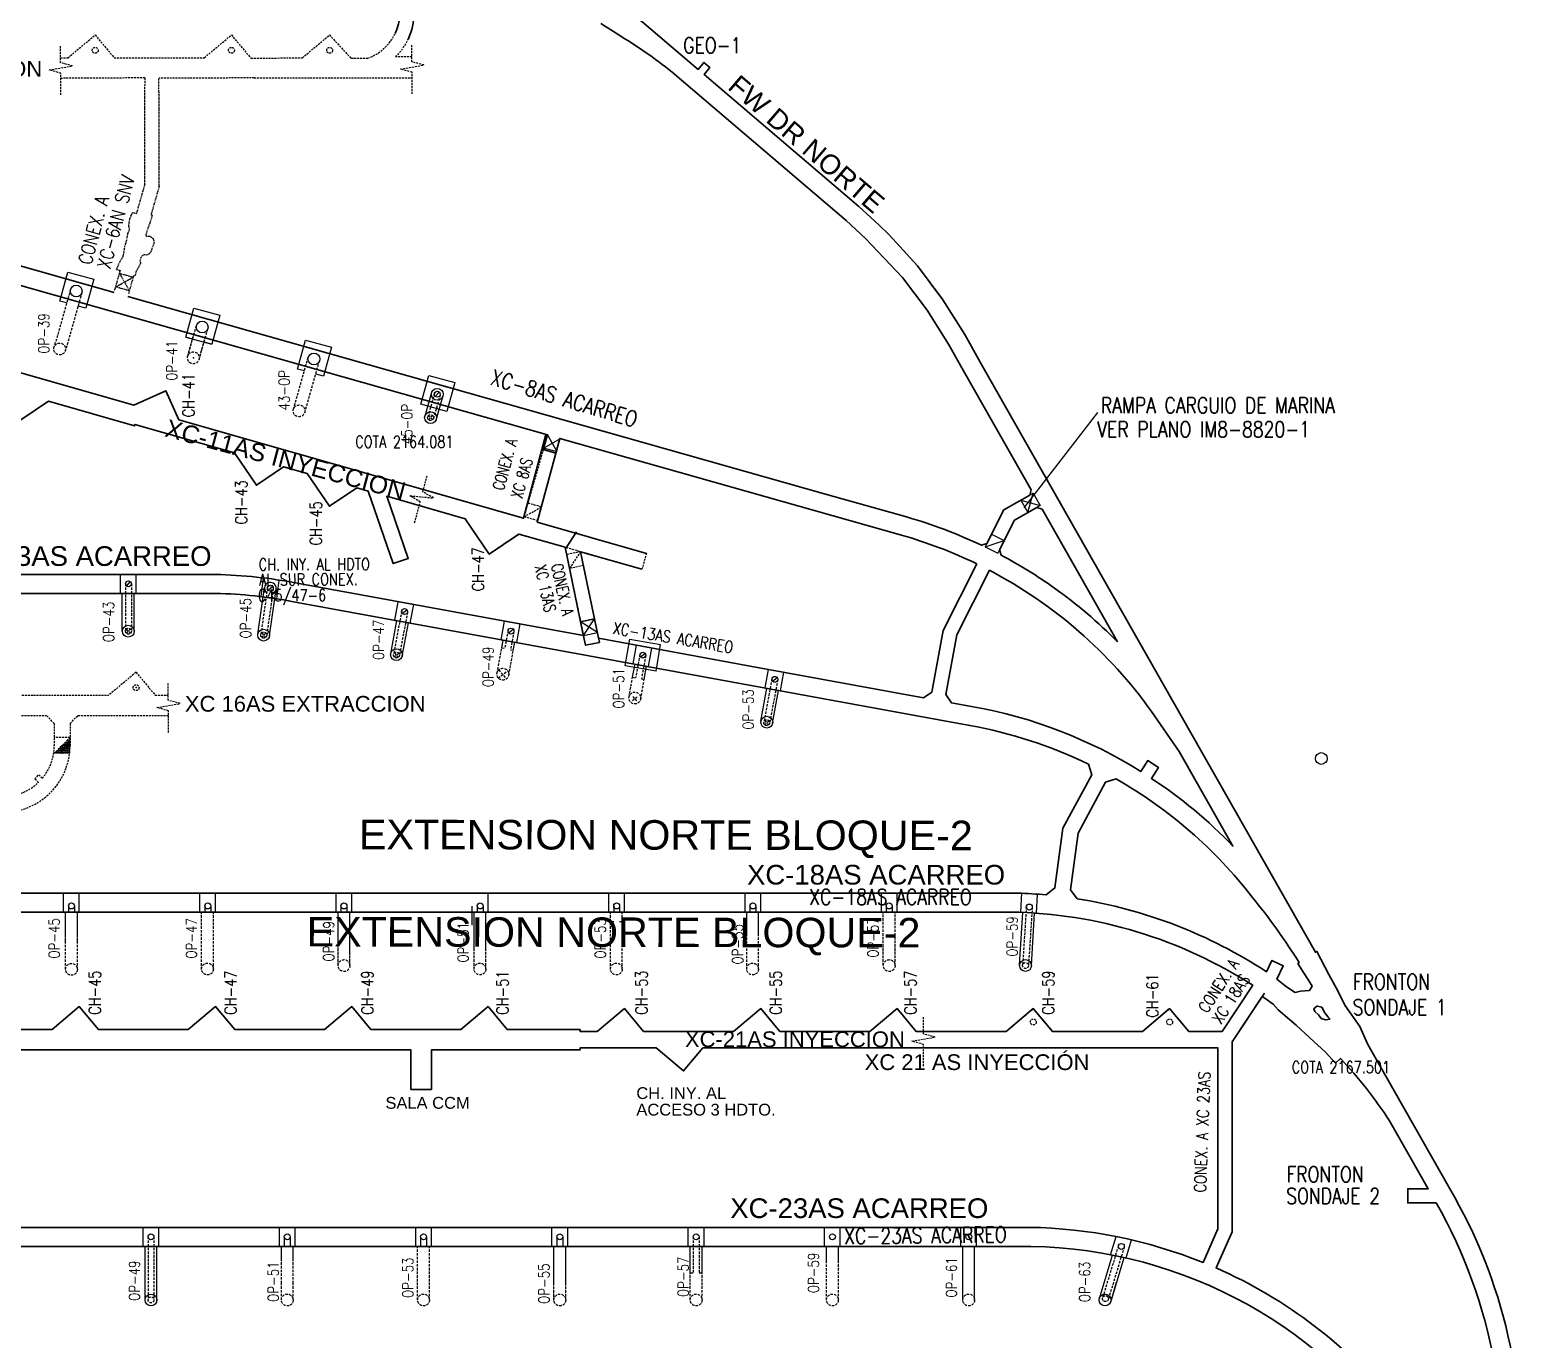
# Model space of a CAD drawing. Header units: millimetres. Extents: x -28 to 1943, y -5245 to 2752.
# Drawn here: x 1508.6 to 1887.7, y -2316.4 to -1983.5 of the extents above; entities that cross this region are included whole.
import ezdxf
from ezdxf.enums import TextEntityAlignment as Align

# ---------------------------------------------------------------- set-up
doc = ezdxf.new("R2010")
doc.units = ezdxf.units.MM
for name, pattern in [('DASHED', [0.75, 0.5, -0.25]), ('HIDDEN', [0.375, 0.25, -0.125]), ('RAYITAS', [0.375, 0.25, -0.125])]:
    doc.linetypes.add(name, pattern=pattern)
doc.styles.add('ARIAL', font='arial.ttf')
doc.styles.add('DG-T1-473 TO 560$1$Standard', font='arial.ttf')
doc.styles.add('ROMANS', font='romans.shx', dxfattribs={"width": 0.8})

msp = doc.modelspace()

# ---------------------------------------------------------------- linework, layer by layer
at = {"color": 8, "linetype": 'DASHED'}
for p, q in [((1518.304, -1990.635), (1525.222, -1984.831)), ((1525.222, -1984.831), (1530.092, -1990.635)), ((1552.947, -1990.635), (1559.863, -1984.832)), ((1559.863, -1984.832), (1564.818, -1990.738)), ((1577.887, -1990.635), (1584.803, -1984.832)), ((1584.803, -1984.832), (1590.265, -1990.736)), ((1516.457, -1991.891), (1516.45, -1987.569)), ((1605.734, -1991.657), (1605.727, -1987.335)), ((1513.554, -1993.714), (1519.485, -1992.694)), ((1516.511, -1994.557), (1513.554, -1993.714)), ((1516.455, -1990.635), (1518.304, -1990.635)), ((1519.485, -1992.694), (1516.457, -1991.891)), ((1530.092, -1990.635), (1552.947, -1990.635)), ((1564.818, -1990.738), (1577.887, -1990.635)), ((1590.265, -1990.736), (1594.521, -1990.736)), ((1605.732, -1990.357), (1601.606, -1990.422)), ((1602.831, -1993.48), (1608.762, -1992.46)), ((1605.788, -1994.323), (1602.831, -1993.48)), ((1608.762, -1992.46), (1605.734, -1991.657)), ((1516.52, -2000.048), (1516.511, -1994.557)), ((1537.901, -1995.736), (1516.513, -1995.854)), ((1537.891, -1999.342), (1537.901, -1995.736)), ((1541.412, -1999.397), (1541.421, -1995.85)), ((1565.667, -1995.736), (1541.501, -1995.85)), ((1565.667, -1995.736), (1605.79, -1995.736)), ((1605.797, -1999.814), (1605.788, -1994.323)), ((1608.504, -2100.957), (1609.628, -2096.783)), ((1607.859, -2103.544), (1605.226, -2101.957)), ((1605.226, -2101.957), (1611.217, -2102.524)), ((1606.432, -2108.847), (1607.859, -2103.544)), ((1611.217, -2102.524), (1608.504, -2100.957)), ((1608.655, -2100.398), (1634.114, -2107.677)), ((1607.611, -2104.468), (1619.305, -2107.811)), ((1625.381, -2116.783), (1619.305, -2107.811)), ((1637.576, -2108.666), (1665.351, -2116.606)), ((1632.893, -2111.696), (1625.381, -2116.783)), ((1664.196, -2120.645), (1632.893, -2111.696)), ((1665.351, -2116.606), (1664.196, -2120.645)), ((1535.615, -2146.83), (1528.698, -2152.635)), ((1535.615, -2146.83), (1540.486, -2152.635)), ((1505.845, -2152.635), (1528.698, -2152.635)), ((1540.486, -2152.635), (1543.805, -2152.635)), ((1543.807, -2153.962), (1543.8, -2149.64)), ((1540.905, -2155.785), (1546.835, -2154.765)), ((1543.861, -2156.628), (1540.905, -2155.785)), ((1546.835, -2154.765), (1543.807, -2153.962)), ((1543.871, -2162.119), (1543.861, -2156.628)), ((1347.528, -2157.835), (1512.848, -2157.835)), ((1514.848, -2159.835), (1512.848, -2157.835)), ((1514.848, -2159.835), (1514.848, -2165.409)), ((1518.848, -2159.835), (1520.848, -2157.835)), ((1518.848, -2159.835), (1518.848, -2165.409)), ((1520.848, -2157.835), (1543.863, -2157.835)), ((1518.848, -2163.409), (1514.848, -2167.409)), ((1518.848, -2163.409), (1514.848, -2163.409)), ((1517.023, -2165.409), (1518.848, -2163.584)), ((1517.2, -2165.409), (1518.848, -2163.761)), ((1517.377, -2165.409), (1518.848, -2163.938)), ((1517.554, -2165.409), (1518.848, -2164.114)), ((1517.73, -2165.409), (1518.848, -2164.291)), ((1518.73, -2167.409), (1514.693, -2167.409)), ((1515.023, -2167.409), (1516.847, -2165.585)), ((1515.2, -2167.409), (1516.844, -2165.765)), ((1515.377, -2167.409), (1516.838, -2165.947)), ((1515.554, -2167.409), (1516.831, -2166.132)), ((1515.73, -2167.409), (1516.82, -2166.319)), ((1515.907, -2167.409), (1516.808, -2166.508)), ((1516.084, -2167.409), (1516.792, -2166.7)), ((1516.261, -2167.409), (1516.774, -2166.895)), ((1516.437, -2167.409), (1516.753, -2167.093)), ((1516.614, -2167.409), (1516.729, -2167.294)), ((1516.729, -2167.294), (1518.614, -2165.409)), ((1516.753, -2167.093), (1518.437, -2165.409)), ((1516.774, -2166.895), (1518.261, -2165.409)), ((1516.791, -2167.409), (1518.791, -2165.409)), ((1516.792, -2166.7), (1518.084, -2165.409)), ((1516.808, -2166.508), (1517.907, -2165.409)), ((1516.82, -2166.319), (1517.73, -2165.409)), ((1516.831, -2166.132), (1517.554, -2165.409)), ((1516.838, -2165.947), (1517.377, -2165.409)), ((1516.844, -2165.765), (1517.2, -2165.409)), ((1516.847, -2165.585), (1517.023, -2165.409)), ((1516.968, -2167.409), (1518.848, -2165.529)), ((1517.145, -2167.409), (1518.845, -2165.708)), ((1517.321, -2167.409), (1518.841, -2165.889)), ((1517.498, -2167.409), (1518.835, -2166.072)), ((1517.675, -2167.409), (1518.827, -2166.257)), ((1517.852, -2167.409), (1518.816, -2166.444)), ((1517.907, -2165.409), (1518.848, -2164.468)), ((1518.028, -2167.409), (1518.804, -2166.633)), ((1518.084, -2165.409), (1518.848, -2164.645)), ((1518.205, -2167.409), (1518.789, -2166.825)), ((1518.261, -2165.409), (1518.848, -2164.821)), ((1518.382, -2167.409), (1518.772, -2167.019)), ((1518.437, -2165.409), (1518.848, -2164.998)), ((1518.559, -2167.409), (1518.752, -2167.216)), ((1518.614, -2165.409), (1518.848, -2165.175)), ((1518.791, -2165.409), (1518.848, -2165.352)), ((1509.89, -2173.917), (1510.849, -2172.895)), ((1510.848, -2174.815), (1509.891, -2173.916)), ((1511.806, -2173.794), (1510.849, -2172.895)), ((1756.751, -2238.135), (1763.669, -2232.33)), ((1763.669, -2232.33), (1768.539, -2238.135)), ((1791.392, -2238.135), (1798.31, -2232.33)), ((1798.31, -2232.33), (1803.18, -2238.135)), ((1735.733, -2238.135), (1756.751, -2238.135)), ((1768.539, -2238.135), (1791.392, -2238.135)), ((1803.18, -2238.135), (1811.638, -2238.135)), ((1735.789, -2242.335), (1810.604, -2242.335))]:
    msp.add_line(p, q, dxfattribs=at)
at = {"color": 252, "linetype": 'RAYITAS'}
for p, q in [((1537.829, -2023.017), (1537.891, -1999.342)), ((1541.501, -2023.269), (1541.501, -1999.399)), ((1535.768, -2030.224), (1537.901, -2022.764)), ((1541.501, -2023.269), (1539.422, -2030.54)), ((1534.732, -2029.928), (1535.768, -2030.224)), ((1539.742, -2030.632), (1539.422, -2030.54)), ((1530.198, -2049.711), (1531.63, -2044.7)), ((1530.439, -2048.866), (1534.89, -2046.395)), ((1530.688, -2044.431), (1531.63, -2044.7)), ((1531.429, -2045.405), (1533.901, -2049.856)), ((1531.429, -2045.405), (1534.89, -2046.395)), ((1534.986, -2046.06), (1533.659, -2050.701)), ((1535.32, -2046.155), (1534.986, -2046.06)), ((1533.901, -2049.856), (1530.439, -2048.866))]:
    msp.add_line(p, q, dxfattribs=at)
at = {"color": 7}
for p, q in [((1727.063, -2035.621), (1734.129, -2043.453)), ((1734.262, -2043.614), (1740.558, -2051.947)), ((1548.275, -2061.636), (1554.85, -2063.458)), ((1611.679, -2076.718), (1612.673, -2075.595))]:
    msp.add_line(p, q, dxfattribs=at)
at = {"color": 8, "linetype": 'HIDDEN', "ltscale": 2.5}
for p, q in [((1518.971, -2049.512), (1514.763, -2064.229)), ((1521.855, -2050.337), (1517.645, -2065.062)), ((1548.759, -2066.487), (1550.995, -2058.667)), ((1548.978, -2065.718), (1550.304, -2061.055)), ((1551.643, -2067.312), (1553.879, -2059.492)), ((1551.854, -2066.571), (1553.19, -2061.872)), ((1575.61, -2079.967), (1579.401, -2066.715)), ((1578.491, -2080.804), (1582.246, -2067.669)), ((1611.455, -2075.95), (1609.755, -2081.896)), ((1612.897, -2076.363), (1611.197, -2082.309)), ((1609.914, -2081.606), (1611.038, -2082.599)), ((1609.979, -2082.664), (1610.973, -2081.541)), ((1532.932, -2124.346), (1532.932, -2136.382)), ((1534.432, -2124.346), (1534.432, -2136.382)), ((1569.011, -2125.369), (1567.335, -2137.288)), ((1570.496, -2125.578), (1568.821, -2137.497)), ((1603.141, -2131.272), (1601.074, -2142.347)), ((1604.616, -2131.547), (1602.563, -2142.523)), ((1533.117, -2135.888), (1534.246, -2136.876)), ((1533.185, -2136.944), (1534.179, -2135.82)), ((1567.508, -2137.879), (1568.648, -2136.905)), ((1567.588, -2136.825), (1568.568, -2137.96)), ((1630.172, -2136.216), (1629.323, -2140.763)), ((1631.647, -2136.491), (1630.767, -2141.194)), ((1627.378, -2147.058), (1628.556, -2140.62)), ((1628.556, -2140.62), (1629.323, -2140.763)), ((1630.331, -2147.591), (1631.477, -2141.326)), ((1631.477, -2141.326), (1630.767, -2141.194)), ((1601.226, -2142.907), (1602.409, -2141.985)), ((1601.301, -2141.918), (1602.282, -2143.053)), ((1663.692, -2142.346), (1662.591, -2148.243)), ((1665.167, -2142.621), (1664.065, -2148.513)), ((1627.696, -2148.287), (1630.061, -2146.445)), ((1627.798, -2146.242), (1629.755, -2148.509)), ((1660.912, -2153.112), (1661.828, -2148.103)), ((1661.828, -2148.103), (1662.591, -2148.243)), ((1663.863, -2153.652), (1664.779, -2148.643)), ((1664.065, -2148.513), (1664.779, -2148.643)), ((1697.238, -2148.482), (1695.17, -2159.557)), ((1698.712, -2148.757), (1696.66, -2159.732)), ((1661.777, -2153.981), (1662.96, -2153.059)), ((1661.852, -2152.992), (1662.832, -2154.127)), ((1695.322, -2160.116), (1696.506, -2159.194)), ((1695.398, -2159.128), (1696.378, -2160.263)), ((1517.705, -2222.333), (1517.705, -2207.782)), ((1517.705, -2215.058), (1517.705, -2207.782)), ((1517.705, -2215.058), (1517.705, -2207.782)), ((1520.705, -2222.334), (1520.705, -2207.782)), ((1520.705, -2215.058), (1520.705, -2207.782)), ((1520.705, -2215.058), (1520.705, -2207.782)), ((1552.284, -2222.348), (1552.284, -2207.782)), ((1552.284, -2222.348), (1552.284, -2207.782)), ((1552.284, -2222.348), (1552.284, -2207.782)), ((1555.284, -2222.348), (1555.284, -2207.782)), ((1555.284, -2222.348), (1555.284, -2207.782)), ((1555.284, -2222.348), (1555.284, -2207.782)), ((1586.988, -2221.324), (1586.984, -2207.782)), ((1586.986, -2215.362), (1586.984, -2207.782)), ((1586.986, -2215.362), (1586.984, -2207.782)), ((1589.984, -2221.285), (1589.984, -2207.782)), ((1589.984, -2215.362), (1589.984, -2207.782)), ((1589.984, -2215.362), (1589.984, -2207.782)), ((1621.518, -2222.264), (1621.518, -2207.782)), ((1621.518, -2217.002), (1621.518, -2207.782)), ((1621.518, -2217.002), (1621.518, -2207.782)), ((1624.518, -2222.264), (1624.518, -2207.782)), ((1624.518, -2217.002), (1624.518, -2207.782)), ((1624.518, -2217.002), (1624.518, -2207.782)), ((1656.207, -2222.348), (1656.207, -2207.782)), ((1659.207, -2222.348), (1659.207, -2207.782)), ((1690.826, -2222.348), (1690.826, -2207.782)), ((1693.826, -2222.348), (1693.826, -2207.782)), ((1725.551, -2221.287), (1725.551, -2207.782)), ((1725.551, -2216.556), (1725.551, -2207.782)), ((1725.551, -2216.556), (1725.551, -2207.782)), ((1728.551, -2221.287), (1728.551, -2207.782)), ((1728.551, -2216.556), (1728.551, -2207.782)), ((1728.551, -2216.556), (1728.551, -2207.782)), ((1763.406, -2206.541), (1762.426, -2221.535)), ((1656.207, -2222.348), (1656.207, -2210.183)), ((1656.207, -2222.348), (1656.207, -2210.183)), ((1656.207, -2210.183), (1657.019, -2210.183)), ((1658.519, -2210.183), (1659.207, -2210.183)), ((1659.207, -2222.348), (1659.207, -2210.183)), ((1659.207, -2222.348), (1659.207, -2210.183)), ((1517.705, -2222.333), (1517.705, -2215.058)), ((1517.705, -2222.333), (1517.705, -2215.058)), ((1520.705, -2222.334), (1520.705, -2215.058)), ((1520.705, -2222.334), (1520.705, -2215.058)), ((1586.988, -2221.441), (1586.986, -2215.362)), ((1586.988, -2221.441), (1586.986, -2215.362)), ((1589.984, -2221.48), (1589.984, -2215.362)), ((1589.984, -2221.48), (1589.984, -2215.362)), ((1621.518, -2222.348), (1621.518, -2217.002)), ((1621.518, -2222.348), (1621.518, -2217.002)), ((1624.518, -2222.348), (1624.518, -2217.002)), ((1624.518, -2222.348), (1624.518, -2217.002)), ((1690.826, -2222.348), (1690.826, -2213.649)), ((1690.826, -2222.348), (1690.826, -2213.649)), ((1693.826, -2222.348), (1693.826, -2213.649)), ((1693.826, -2222.348), (1693.826, -2213.649)), ((1725.551, -2221.382), (1725.551, -2216.556)), ((1725.551, -2221.382), (1725.551, -2216.556)), ((1728.551, -2221.382), (1728.551, -2216.556)), ((1728.551, -2221.382), (1728.551, -2216.556)), ((1538.661, -2290.329), (1538.661, -2306.364)), ((1540.161, -2290.329), (1540.161, -2306.364)), ((1607.194, -2306.356), (1607.194, -2292.88)), ((1607.194, -2306.356), (1607.194, -2292.88)), ((1607.194, -2306.356), (1607.194, -2292.88)), ((1610.194, -2306.356), (1610.194, -2292.88)), ((1610.194, -2306.356), (1610.194, -2292.88)), ((1610.194, -2306.356), (1610.194, -2292.88)), ((1641.835, -2306.382), (1641.835, -2292.88)), ((1641.835, -2302.113), (1641.835, -2292.88)), ((1641.835, -2302.113), (1641.835, -2292.88)), ((1644.835, -2306.382), (1644.835, -2292.88)), ((1644.835, -2302.113), (1644.835, -2292.88)), ((1644.835, -2302.113), (1644.835, -2292.88)), ((1677.225, -2290.329), (1677.225, -2299.499)), ((1678.725, -2290.329), (1678.725, -2299.499)), ((1785.296, -2292.638), (1781.28, -2305.837)), ((1786.767, -2292.931), (1782.715, -2306.274)), ((1572.553, -2302.127), (1572.553, -2295.765)), ((1572.553, -2302.127), (1572.553, -2295.765)), ((1572.553, -2302.127), (1572.553, -2295.765)), ((1575.553, -2302.127), (1575.553, -2295.765)), ((1575.553, -2302.127), (1575.553, -2295.765)), ((1575.553, -2302.127), (1575.553, -2295.765)), ((1711.117, -2306.395), (1711.117, -2296.847)), ((1711.117, -2306.395), (1711.117, -2296.847)), ((1711.117, -2306.395), (1711.117, -2296.847)), ((1714.117, -2306.382), (1714.117, -2296.847)), ((1714.117, -2306.382), (1714.117, -2296.847)), ((1714.117, -2306.382), (1714.117, -2296.847)), ((1676.476, -2306.356), (1676.476, -2299.499)), ((1676.476, -2299.499), (1677.225, -2299.499)), ((1676.476, -2306.356), (1676.476, -2299.499)), ((1676.476, -2299.499), (1677.225, -2299.499)), ((1676.476, -2306.356), (1676.476, -2299.499)), ((1676.476, -2299.499), (1677.225, -2299.499)), ((1678.725, -2299.499), (1679.476, -2299.499)), ((1678.725, -2299.499), (1679.476, -2299.499)), ((1678.725, -2299.499), (1679.476, -2299.499)), ((1679.476, -2306.356), (1679.476, -2299.499)), ((1679.476, -2306.356), (1679.476, -2299.499)), ((1679.476, -2306.356), (1679.476, -2299.499)), ((1745.758, -2306.356), (1745.758, -2298.402)), ((1745.758, -2306.356), (1745.758, -2298.402)), ((1745.758, -2306.356), (1745.758, -2298.402)), ((1748.758, -2306.356), (1748.758, -2298.402)), ((1748.758, -2306.356), (1748.758, -2298.402)), ((1748.758, -2306.356), (1748.758, -2298.402)), ((1572.553, -2306.356), (1572.553, -2302.127)), ((1572.553, -2306.356), (1572.553, -2302.127)), ((1572.553, -2306.356), (1572.553, -2302.127)), ((1575.553, -2306.356), (1575.553, -2302.127)), ((1575.553, -2306.356), (1575.553, -2302.127)), ((1575.553, -2306.356), (1575.553, -2302.127)), ((1641.839, -2306.492), (1641.835, -2302.113)), ((1641.839, -2306.492), (1641.835, -2302.113)), ((1644.834, -2306.433), (1644.835, -2302.113)), ((1644.834, -2306.433), (1644.835, -2302.113))]:
    msp.add_line(p, q, dxfattribs=at)
at = {"color": 7, "linetype": 'Continuous'}
for p, q in [((1750.201, -2067.972), (1746.236, -2060.989)), ((1761.383, -2104.998), (1780.085, -2080.79)), ((1756.193, -2105.553), (1762.755, -2101.826)), ((1751.892, -2114.086), (1756.193, -2105.553)), ((1750.541, -2114.546), (1751.892, -2114.086)), ((1533.185, -2124.908), (1534.179, -2123.784)), ((1630.318, -2136.814), (1631.501, -2135.892)), ((1659.936, -2145.178), (1661.084, -2138.452)), ((1661.084, -2138.452), (1668.922, -2139.789)), ((1667.774, -2146.516), (1668.922, -2139.789)), ((1667.774, -2146.516), (1659.936, -2145.178)), ((1663.838, -2142.945), (1665.021, -2142.023)), ((1697.383, -2149.08), (1698.567, -2148.158)), ((1518.455, -2206.229), (1518.455, -2207.782)), ((1519.955, -2206.229), (1519.955, -2207.782)), ((1553.096, -2206.229), (1553.096, -2207.782)), ((1554.596, -2206.229), (1554.596, -2207.782)), ((1587.705, -2206.229), (1587.705, -2207.782)), ((1589.205, -2206.229), (1589.205, -2207.782)), ((1727.78, -2206.229), (1727.78, -2207.782)), ((1814.204, -2288.129), (1814.204, -2240.778))]:
    msp.add_line(p, q, dxfattribs=at)
for p, q in [((1610.734, -2075.744), (1609.034, -2081.69)), ((1613.618, -2076.569), (1611.918, -2082.515)), ((1639.218, -2089.822), (1643.669, -2087.35)), ((1642.679, -2090.812), (1640.207, -2086.361)), ((1642.679, -2090.812), (1639.218, -2089.822)), ((1760.493, -2103.11), (1762.271, -2106.241)), ((1760.493, -2103.11), (1765.402, -2104.463)), ((1762.271, -2106.241), (1763.624, -2101.332)), ((1763.624, -2101.332), (1765.402, -2104.462)), ((1751.447, -2114.967), (1754.662, -2116.588)), ((1751.448, -2114.967), (1756.283, -2113.373)), ((1753.068, -2111.753), (1756.283, -2113.373)), ((1566.593, -2137.184), (1568.268, -2125.265)), ((1567.382, -2127.6), (1568.05, -2122.847)), ((1569.183, -2125.96), (1570.324, -2124.986)), ((1569.563, -2137.601), (1571.239, -2125.682)), ((1571.381, -2128.148), (1572.013, -2123.389)), ((1603.287, -2131.87), (1604.47, -2130.948)), ((1652.868, -2136.761), (1648.609, -2133.972)), ((1649.344, -2137.496), (1652.133, -2133.237)), ((1630.318, -2136.814), (1631.501, -2135.892)), ((1649.344, -2137.496), (1652.868, -2136.761)), ((1623.831, -2206.229), (1623.831, -2207.782)), ((1658.519, -2206.229), (1658.519, -2207.782)), ((1690.826, -2213.649), (1690.826, -2207.782)), ((1690.826, -2213.649), (1690.826, -2207.782)), ((1693.16, -2206.229), (1693.16, -2207.782)), ((1693.826, -2213.649), (1693.826, -2207.782)), ((1693.826, -2213.649), (1693.826, -2207.782)), ((1656.207, -2210.183), (1657.019, -2210.183)), ((1658.519, -2210.183), (1659.207, -2210.183)), ((1572.553, -2295.765), (1572.553, -2292.88)), ((1572.553, -2295.765), (1572.553, -2292.88)), ((1572.553, -2295.765), (1572.553, -2292.88)), ((1573.302, -2290.329), (1573.302, -2292.782)), ((1574.802, -2290.329), (1574.802, -2292.782)), ((1575.553, -2295.765), (1575.553, -2292.88)), ((1575.553, -2295.765), (1575.553, -2292.88)), ((1575.553, -2295.765), (1575.553, -2292.88)), ((1607.943, -2290.329), (1607.943, -2292.782)), ((1609.443, -2290.329), (1609.443, -2292.782)), ((1642.584, -2290.329), (1642.584, -2292.782)), ((1644.084, -2290.329), (1644.084, -2292.782)), ((1676.476, -2299.499), (1676.476, -2292.902)), ((1679.476, -2299.499), (1679.476, -2292.902)), ((1711.117, -2296.847), (1711.117, -2292.88)), ((1711.117, -2296.847), (1711.117, -2292.88)), ((1711.117, -2296.847), (1711.117, -2292.88)), ((1714.117, -2296.847), (1714.117, -2292.88)), ((1714.117, -2296.847), (1714.117, -2292.88)), ((1714.117, -2296.847), (1714.117, -2292.88)), ((1745.758, -2298.402), (1745.758, -2292.902)), ((1745.758, -2298.402), (1745.758, -2292.902)), ((1745.758, -2298.402), (1745.758, -2292.902)), ((1748.758, -2298.402), (1748.758, -2292.902)), ((1748.758, -2298.402), (1748.758, -2292.902)), ((1748.758, -2298.402), (1748.758, -2292.902))]:
    msp.add_line(p, q)
at = {"color": 252, "linetype": 'DASHED'}
for p, q in [((1639.109, -2090.203), (1634.114, -2107.677)), ((1642.3, -2091.115), (1637.576, -2108.666)), ((1634.224, -2107.292), (1638.675, -2104.82)), ((1637.686, -2108.282), (1634.224, -2107.292)), ((1638.675, -2104.82), (1635.214, -2103.831)), ((1644.936, -2116.377), (1644.661, -2115.06)), ((1644.936, -2116.377), (1648.609, -2133.972)), ((1648.572, -2116.178), (1645.048, -2116.914)), ((1648.572, -2116.178), (1645.784, -2120.438)), ((1648.572, -2116.178), (1652.133, -2133.237)), ((1649.308, -2119.702), (1645.784, -2120.438))]:
    msp.add_line(p, q, dxfattribs=at)
at = {"color": 3}
for p, q in [((1531.63, -2126.782), (1531.63, -2121.982)), ((1535.63, -2126.782), (1535.63, -2121.982)), ((1532.129, -2136.353), (1532.129, -2126.782)), ((1535.129, -2136.353), (1535.129, -2126.782)), ((1517.205, -2207.782), (1517.205, -2202.982)), ((1521.205, -2207.782), (1521.205, -2202.982)), ((1551.846, -2207.782), (1551.846, -2202.982)), ((1555.846, -2207.782), (1555.846, -2202.982)), ((1586.484, -2207.782), (1586.484, -2202.982)), ((1590.484, -2207.782), (1590.484, -2202.982)), ((1625.081, -2207.782), (1625.081, -2202.982)), ((1655.769, -2207.782), (1655.769, -2202.982)), ((1659.769, -2207.782), (1659.769, -2202.982)), ((1690.41, -2207.782), (1690.41, -2202.982)), ((1694.41, -2207.782), (1694.41, -2202.982)), ((1725.051, -2207.782), (1725.051, -2202.982)), ((1729.051, -2207.782), (1729.051, -2202.982)), ((1760.496, -2207.85), (1760.792, -2202.896)), ((1764.49, -2208.071), (1764.773, -2203.325)), ((1621.081, -2211.075), (1621.081, -2206.275)), ((1621.081, -2211.075), (1621.081, -2208.982)), ((1621.081, -2211.075), (1621.081, -2208.982)), ((1621.081, -2211.075), (1621.081, -2208.982)), ((1760.2, -2221.198), (1760.995, -2207.87)), ((1763.195, -2221.377), (1763.991, -2208.036)), ((1537.412, -2292.782), (1537.412, -2287.982)), ((1541.412, -2292.782), (1541.412, -2287.982)), ((1572.053, -2292.782), (1572.053, -2287.982)), ((1576.053, -2292.782), (1576.053, -2287.982)), ((1606.694, -2292.782), (1606.694, -2287.982)), ((1610.694, -2292.782), (1610.694, -2287.982)), ((1641.335, -2292.782), (1641.335, -2287.982)), ((1645.335, -2292.782), (1645.335, -2287.982)), ((1675.976, -2292.782), (1675.976, -2287.982)), ((1679.976, -2292.782), (1679.976, -2287.982)), ((1710.617, -2292.782), (1710.617, -2287.982)), ((1714.617, -2292.782), (1714.617, -2287.982)), ((1745.258, -2292.782), (1745.258, -2287.982)), ((1749.258, -2292.782), (1749.258, -2287.982)), ((1537.912, -2306.549), (1537.912, -2292.782)), ((1540.912, -2306.549), (1540.912, -2292.782)), ((1745.758, -2306.486), (1745.758, -2292.782)), ((1748.758, -2306.486), (1748.758, -2292.782)), ((1783.306, -2294.887), (1784.702, -2290.259)), ((1787.235, -2295.714), (1788.625, -2291.104)), ((1780.398, -2306.26), (1783.799, -2294.983)), ((1783.336, -2306.91), (1786.746, -2295.603)), ((1745.758, -2306.486), (1745.758, -2298.782)), ((1745.758, -2306.486), (1745.758, -2298.782)), ((1745.758, -2306.486), (1745.758, -2298.782)), ((1748.758, -2306.486), (1748.758, -2298.782)), ((1748.758, -2306.486), (1748.758, -2298.782)), ((1748.758, -2306.486), (1748.758, -2298.782)), ((1783.336, -2306.91), (1784.851, -2301.884))]:
    msp.add_line(p, q, dxfattribs=at)
at = {"linetype": 'Continuous'}
for p, q in [((1601.395, -2133.607), (1602.259, -2128.885)), ((1605.33, -2134.326), (1606.193, -2129.605)), ((1600.337, -2142.173), (1601.887, -2133.695)), ((1628.426, -2138.55), (1629.29, -2133.829)), ((1603.289, -2142.706), (1604.838, -2134.235)), ((1632.361, -2139.27), (1633.224, -2134.548)), ((1628.556, -2140.62), (1628.918, -2138.64)), ((1631.477, -2141.326), (1631.869, -2139.18)), ((1695.492, -2150.816), (1696.355, -2146.095)), ((1699.426, -2151.536), (1700.29, -2146.814)), ((1694.458, -2159.248), (1695.983, -2150.906)), ((1697.409, -2159.787), (1698.935, -2151.446))]:
    msp.add_line(p, q, dxfattribs=at)
at = {"color": 3, "linetype": 'Continuous'}
for p, q in [((1628.426, -2138.55), (1629.29, -2133.829)), ((1632.361, -2139.27), (1633.224, -2134.548)), ((1661.946, -2144.681), (1662.809, -2139.959)), ((1665.881, -2145.401), (1666.744, -2140.679)), ((1661.828, -2148.103), (1662.438, -2144.771)), ((1664.779, -2148.643), (1665.389, -2145.311))]:
    msp.add_line(p, q, dxfattribs=at)
at = {"color": 7, "linetype": 'Continuous', "lineweight": 35}
msp.add_lwpolyline([(1583.408, -1912.491), (1678.477, -1993.569), (1679.973, -1991.822), (1681.492, -1993.123), (1679.995, -1994.87), (1719.305, -2028.397), (1724.37, -2033.113), (1727.063, -2035.621), (1734.199, -2043.53), (1740.676, -2052.119), (1746.236, -2060.989), (1750.201, -2067.972), (1835.386, -2217.982), (1835.741, -2217.78), (1838.769, -2223.663), (1841.128, -2227.934), (1842.818, -2231.473), (1846.665, -2236.848), (1848.688, -2241.41), (1869.451, -2277.997, -0.154513), (1887.189, -2355.589)], format="xyb", dxfattribs=at)
msp.add_lwpolyline([(1583.408, -1912.491), (1678.477, -1993.569), (1679.973, -1991.822), (1681.492, -1993.123), (1679.995, -1994.87), (1719.305, -2028.397), (1724.37, -2033.113), (1727.063, -2035.621), (1734.199, -2043.53), (1740.676, -2052.119), (1746.236, -2060.989), (1750.201, -2067.972), (1835.386, -2217.982), (1835.741, -2217.78), (1838.769, -2223.663), (1841.128, -2227.934), (1842.818, -2231.473), (1846.665, -2236.848), (1848.688, -2241.41), (1869.451, -2277.997, -0.154513), (1887.189, -2355.589)], format="xyb", dxfattribs=at)
at = {"color": 7, "lineweight": 35}
for points in [[(1533.491, -2051.29), (1710.864, -2101.518), (1731.447, -2107.347, -0.0417501), (1731.447, -2107.347, -0.0417501), (1750.541, -2114.546), (1751.892, -2114.086), (1756.194, -2105.551), (1762.755, -2101.826), (1763.131, -2100.463), (1745.948, -2070.203), (1742.114, -2063.45), (1736.665, -2054.757), (1730.432, -2046.507), (1721.052, -2036.582), (1716.11, -2031.981), (1671.904, -1994.278, 0.0335952), (1657.888, -1984.575), (1653.711, -1981.923, 0.0989495)], [(1533.491, -2051.29), (1710.864, -2101.518), (1731.447, -2107.347, -0.0417501), (1731.447, -2107.347, -0.0417501), (1750.541, -2114.546), (1751.892, -2114.086), (1756.194, -2105.551), (1762.755, -2101.826), (1763.131, -2100.463), (1745.948, -2070.203), (1742.114, -2063.45), (1736.665, -2054.757), (1730.432, -2046.507), (1721.052, -2036.582), (1716.11, -2031.981), (1671.904, -1994.278, 0.0335952), (1657.888, -1984.575), (1653.711, -1981.923, 0.0989495)], [(1601.479, -1984.447, 0.1087018), (1602.647, -1979.34)], [(1601.479, -1984.447, 0.1087018), (1602.647, -1979.34)], [(1606.247, -1979.363, -0.1051585), (1604.829, -1985.78)], [(1606.247, -1979.363, -0.1051585), (1604.829, -1985.78)], [(1530.027, -2050.309), (1483.68, -2037.185, 0.0586848), (1455.243, -2033.835), (1263.992, -2033.835), (1263.992, -2033.291), (1261.936, -2032.702), (1260.92, -2032.168), (1260.128, -2030.411), (1260.066, -2028.713), (1259.925, -2027.068), (1259.785, -2025.578), (1259.785, -2024.024), (1260.033, -2021.426), (1260.255, -2018.822), (1260.321, -2016.856), (1260.537, -2014.918), (1260.726, -2013.014), (1260.58, -2011.314), (1259.882, -2010.68), (1259.882, -2007.356), (1273.28, -2007.356), (1273.28, -1983.736), (1259.882, -1983.736)], [(1530.027, -2050.309), (1483.68, -2037.185, 0.0586848), (1455.243, -2033.835), (1263.992, -2033.835), (1263.992, -2033.291), (1261.936, -2032.702), (1260.92, -2032.168), (1260.128, -2030.411), (1260.066, -2028.713), (1259.925, -2027.068), (1259.785, -2025.578), (1259.785, -2024.024), (1260.033, -2021.426), (1260.255, -2018.822), (1260.321, -2016.856), (1260.537, -2014.918), (1260.726, -2013.014), (1260.58, -2011.314), (1259.882, -2010.68), (1259.882, -2007.356), (1273.28, -2007.356), (1273.28, -1983.736), (1259.882, -1983.736)], [(1235.915, -2060.452), (1164.504, -2040.037), (1164.361, -2038.635), (1455.243, -2038.635, -0.0607154), (1483.489, -2042.078), (1640.169, -2086.495), (1639.109, -2090.203), (1642.3, -2091.115), (1643.305, -2087.383), (1730.134, -2111.964, -0.043646), (1749.281, -2119.266), (1740.751, -2136.189), (1737.885, -2151.86), (1735.79, -2153.307), (1691.725, -2145.248), (1653.168, -2138.196), (1652.133, -2133.237), (1648.609, -2133.972), (1649.345, -2137.497), (1576.529, -2124.169, 0.0418188), (1555.859, -2121.982), (1381.999, -2121.982), (1379.999, -2119.982)], [(1235.915, -2060.452), (1164.504, -2040.037), (1164.361, -2038.635), (1455.243, -2038.635, -0.0607154), (1483.489, -2042.078), (1640.169, -2086.495), (1639.109, -2090.203), (1642.3, -2091.115), (1643.305, -2087.383), (1730.134, -2111.964, -0.043646), (1749.281, -2119.266), (1740.751, -2136.189), (1737.885, -2151.86), (1735.79, -2153.307), (1691.725, -2145.248), (1653.168, -2138.196), (1652.133, -2133.237), (1648.609, -2133.972), (1649.345, -2137.497), (1576.529, -2124.169, 0.0418188), (1555.859, -2121.982), (1381.999, -2121.982), (1379.999, -2119.982)], [(1752.496, -2120.886, -0.1179033), (1793.729, -2156.823), (1800.711, -2166.953), (1814.416, -2191.005, 0.0552033), (1793.682, -2173.795), (1793.682, -2173.795), (1795.467, -2171.007), (1792.772, -2169.282), (1790.987, -2172.07, 0.0973142), (1748.374, -2155.609), (1742.873, -2154.603), (1741.426, -2152.508), (1744.199, -2137.346), (1752.502, -2120.874)], [(1752.496, -2120.886, -0.1179033), (1793.729, -2156.823), (1800.711, -2166.953), (1814.416, -2191.005, 0.0552033), (1793.682, -2173.795), (1793.682, -2173.795), (1795.467, -2171.007), (1792.772, -2169.282), (1790.987, -2172.07, 0.0973142), (1748.374, -2155.609), (1742.873, -2154.603), (1741.426, -2152.508), (1744.199, -2137.346), (1752.502, -2120.874)], [(1344.164, -2126.782), (1555.859, -2126.796, -0.0423274), (1575.624, -2128.883), (1747.51, -2160.33)], [(1344.164, -2126.782), (1555.859, -2126.796, -0.0423274), (1575.624, -2128.883), (1747.51, -2160.33)], [(1747.51, -2160.33, -0.0678314), (1777.696, -2170.212), (1778.537, -2172.86), (1771.163, -2186.499), (1769.164, -2201.638), (1766.912, -2203.424, 0.0146901), (1759.731, -2202.982), (1331.594, -2202.982)], [(1747.51, -2160.33, -0.0678314), (1777.696, -2170.212), (1778.537, -2172.86), (1771.163, -2186.499), (1769.164, -2201.638), (1766.912, -2203.424, 0.0146901), (1759.731, -2202.982), (1331.594, -2202.982)], [(1774.846, -2204.408, -0.1061153), (1822.926, -2222.95), (1824.3, -2220.092), (1827.184, -2221.479), (1825.582, -2224.81), (1828.008, -2226.825), (1830.252, -2228.211), (1831.581, -2227.894), (1833.831, -2227.719), (1834.548, -2226.602), (1833.612, -2225.062), (1832.304, -2223.109), (1830.874, -2220.87), (1831.224, -2220.622, 0.0313832), (1819.323, -2203.998, 0.098287), (1784.769, -2173.948), (1782.055, -2174.763), (1775.033, -2187.754), (1773.13, -2202.162), (1774.849, -2204.413)], [(1774.846, -2204.408, -0.1061153), (1822.926, -2222.95), (1824.3, -2220.092), (1827.184, -2221.479), (1825.582, -2224.81), (1828.008, -2226.825), (1830.252, -2228.211), (1831.581, -2227.894), (1833.831, -2227.719), (1834.548, -2226.602), (1833.612, -2225.062), (1832.304, -2223.109), (1830.874, -2220.87), (1831.224, -2220.622, 0.0313832), (1819.323, -2203.998, 0.098287), (1784.769, -2173.948), (1782.055, -2174.763), (1775.033, -2187.754), (1773.13, -2202.162), (1774.849, -2204.413)], [(1811.638, -2238.135), (1819.446, -2226.379, 0.139394), (1758.012, -2207.782), (1330.802, -2207.782), (1317.571, -2287.982), (1762.667, -2287.932, -0.0927315), (1806.811, -2296.86), (1810.604, -2288.273), (1810.604, -2242.335)], [(1811.638, -2238.135), (1819.446, -2226.379, 0.139394), (1758.012, -2207.782), (1330.802, -2207.782), (1317.571, -2287.982), (1762.667, -2287.932, -0.0927315), (1806.811, -2296.86), (1810.604, -2288.273), (1810.604, -2242.335)], [(1306.259, -2356.553), (1316.779, -2292.782), (1763.079, -2292.782, -0.2496155), (1859.55, -2346.261, -0.0273997)], [(1306.259, -2356.553), (1316.779, -2292.782), (1763.079, -2292.782, -0.2496155), (1859.55, -2346.261, -0.0273997)]]:
    msp.add_lwpolyline(points, format="xyb", dxfattribs=at)
at = {"color": 252, "linetype": 'RAYITAS'}
for points in [[(1530.688, -2044.431), (1531.418, -2042.661), (1532.33, -2041.142), (1532.536, -2040.205), (1532.794, -2038.548), (1533.227, -2037.143), (1533.599, -2035.09), (1533.976, -2034.252), (1533.769, -2033.32), (1534.044, -2031.574), (1534.732, -2029.928)], [(1539.742, -2030.632), (1539.126, -2032.649), (1538.337, -2034.763), (1538.07, -2035.793), (1538.304, -2035.949), (1539.082, -2035.972), (1539.888, -2036.496), (1540.061, -2036.927), (1540.228, -2037.505), (1539.425, -2039.846), (1539.132, -2040.314), (1538.856, -2040.585), (1538.24, -2040.768), (1537.692, -2040.737), (1537.202, -2040.949), (1536.867, -2041.431), (1536.621, -2042.04), (1536.752, -2042.851), (1536.272, -2043.877), (1535.641, -2044.886), (1535.32, -2046.155)]]:
    msp.add_lwpolyline(points, dxfattribs=at)
at = {"color": 7}
for points in [[(1517.985, -2052.961), (1516.251, -2052.481), (1518.291, -2045.117), (1524.867, -2046.939), (1522.826, -2054.303), (1520.876, -2053.763)], [(1517.985, -2052.961), (1516.251, -2052.481), (1518.291, -2045.117), (1524.867, -2046.939), (1522.826, -2054.303), (1520.876, -2053.763)], [(1550.009, -2062.116), (1548.275, -2061.636), (1550.315, -2054.272), (1556.891, -2056.094), (1554.85, -2063.458), (1552.9, -2062.918)], [(1550.009, -2062.116), (1548.275, -2061.636), (1550.315, -2054.272), (1556.891, -2056.094), (1554.85, -2063.458), (1552.9, -2062.918)], [(1578.395, -2070.23), (1576.661, -2069.75), (1578.701, -2062.386), (1585.277, -2064.208), (1583.236, -2071.572), (1581.286, -2071.032)], [(1578.395, -2070.23), (1576.661, -2069.75), (1578.701, -2062.386), (1585.277, -2064.208), (1583.236, -2071.572), (1581.286, -2071.032)]]:
    msp.add_lwpolyline(points, dxfattribs=at)
at = {"color": 254, "lineweight": 35}
for points in [[(1639.746, -2086.375), (1634.114, -2107.677), (1546.536, -2082.64), (1543.225, -2075.264), (1535.039, -2078.938), (1488.433, -2065.614)], [(1506.373, -2082.652), (1513.339, -2077.934), (1535.232, -2084.193), (1535.342, -2083.809), (1560.616, -2091.034), (1566.203, -2099.283), (1573.11, -2094.605), (1579.135, -2096.328), (1584.769, -2104.647), (1591.735, -2099.93), (1594.636, -2100.759), (1601.01, -2119.221), (1604.791, -2117.916), (1599.331, -2102.101), (1619.305, -2107.811), (1625.381, -2116.783), (1632.893, -2111.696), (1644.661, -2115.06), (1649.126, -2136.452), (1649.862, -2139.976), (1653.386, -2139.241), (1652.65, -2135.717), (1648.572, -2116.178), (1664.196, -2120.645)], [(1643.305, -2087.383), (1637.576, -2108.666), (1665.351, -2116.606)], [(1647.526, -2111.167), (1644.738, -2115.426)], [(1491.411, -2237.635), (1514.264, -2237.635), (1521.182, -2231.83), (1526.052, -2237.635), (1548.905, -2237.635), (1555.823, -2231.83), (1560.693, -2237.635), (1583.546, -2237.635), (1590.464, -2231.83), (1595.334, -2237.635), (1618.187, -2237.635), (1625.105, -2231.83), (1629.975, -2237.635), (1648.489, -2237.635), (1648.489, -2238.135), (1652.828, -2238.135), (1659.746, -2232.33), (1664.616, -2238.135), (1687.469, -2238.135), (1694.387, -2232.33), (1699.257, -2238.135), (1722.11, -2238.135), (1729.028, -2232.33), (1733.898, -2238.135), (1756.751, -2238.135), (1763.669, -2232.33), (1768.539, -2238.135), (1791.392, -2238.135), (1798.31, -2232.33), (1803.18, -2238.135), (1811.638, -2238.135), (1819.446, -2226.379)], [(1822.445, -2228.371), (1814.204, -2240.778), (1814.204, -2289.033), (1810.129, -2298.26)], [(1806.811, -2296.86), (1810.604, -2288.273), (1810.604, -2242.335), (1679.679, -2242.335), (1674.793, -2248.158), (1667.853, -2242.335), (1648.489, -2242.335), (1648.489, -2242.835), (1610.676, -2242.835), (1610.676, -2252.875), (1605.476, -2252.875), (1605.476, -2242.835), (1436.191, -2242.835), (1436.191, -2263.501), (1430.991, -2263.52), (1430.991, -2242.835), (1365.744, -2242.835)]]:
    msp.add_lwpolyline(points, dxfattribs=at)
at = {"color": 7}
msp.add_lwpolyline([(1616.63, -2073.171), (1614.589, -2080.535), (1608.014, -2078.713), (1610.054, -2071.349)], close=True, dxfattribs=at)
msp.add_lwpolyline([(1616.63, -2073.171), (1614.589, -2080.535), (1608.014, -2078.713), (1610.054, -2071.349)], close=True, dxfattribs=at)
for points in [[(1763.624, -2101.332), (1760.493, -2103.11)], [(1763.624, -2101.332), (1760.493, -2103.11)], [(1765.402, -2104.463), (1762.271, -2106.241)], [(1765.402, -2104.463), (1762.271, -2106.241)], [(1753.068, -2111.753), (1751.448, -2114.967)], [(1753.068, -2111.753), (1751.448, -2114.967)], [(1756.283, -2113.373), (1754.662, -2116.588)], [(1756.283, -2113.373), (1754.662, -2116.588)], [(1622.331, -2206.229), (1622.331, -2207.782)], [(1622.331, -2206.229), (1622.331, -2207.782)], [(1657.019, -2206.229), (1657.019, -2207.782)], [(1657.019, -2206.229), (1657.019, -2207.782)], [(1691.66, -2206.229), (1691.66, -2207.782)], [(1691.66, -2206.229), (1691.66, -2207.782)]]:
    msp.add_lwpolyline(points)
at = {"color": 7, "linetype": 'Continuous', "lineweight": 35}
msp.add_lwpolyline([(1785.069, -2139.088, 0.0430833), (1769.044, -2125.432, 0.0324783), (1755.541, -2117.066), (1755.107, -2115.706), (1758.918, -2108.144), (1764.532, -2104.957), (1765.896, -2105.332)], format="xyb", close=True, dxfattribs=at)
msp.add_lwpolyline([(1785.069, -2139.088, 0.0430833), (1769.044, -2125.432, 0.0324783), (1755.541, -2117.066), (1755.107, -2115.706), (1758.918, -2108.144), (1764.532, -2104.957), (1765.896, -2105.332)], format="xyb", close=True, dxfattribs=at)
at = {"color": 7, "linetype": 'Continuous'}
msp.add_lwpolyline([(1726.28, -2206.229), (1726.28, -2207.782)], dxfattribs=at)
msp.add_lwpolyline([(1726.28, -2206.229), (1726.28, -2207.782)], dxfattribs=at)
at = {"color": 8, "linetype": 'HIDDEN', "ltscale": 2.5}
msp.add_lwpolyline([(1761.908, -2206.462), (1760.943, -2221.415)], dxfattribs=at)
msp.add_lwpolyline([(1761.908, -2206.462), (1760.943, -2221.415)], dxfattribs=at)
at = {"color": 7, "lineweight": 35}
msp.add_lwpolyline([(1866.071, -2281.737), (1858.843, -2281.737), (1858.843, -2278.137), (1864.066, -2278.137), (1854.219, -2260.856, 0.0430958), (1841.748, -2244.974), (1840.458, -2246.18), (1837.974, -2243.434), (1833.982, -2239.743), (1830.489, -2236.566), (1825.916, -2232.652), (1824.596, -2231.176), (1822.518, -2229.656), (1821.837, -2229.286), (1814.204, -2240.778), (1814.204, -2289.033), (1810.129, -2298.26, -0.1195097), (1856.016, -2333.272), (1862.853, -2327.993), (1867.759, -2325.07), (1873.235, -2323.445), (1880.799, -2322.176, 0.0852985)], format="xyb", close=True, dxfattribs=at)
msp.add_lwpolyline([(1866.071, -2281.737), (1858.843, -2281.737), (1858.843, -2278.137), (1864.066, -2278.137), (1854.219, -2260.856, 0.0430958), (1841.748, -2244.974), (1840.458, -2246.18), (1837.974, -2243.434), (1833.982, -2239.743), (1830.489, -2236.566), (1825.916, -2232.652), (1824.596, -2231.176), (1822.518, -2229.656), (1821.837, -2229.286), (1814.204, -2240.778), (1814.204, -2289.033), (1810.129, -2298.26, -0.1195097), (1856.016, -2333.272), (1862.853, -2327.993), (1867.759, -2325.07), (1873.235, -2323.445), (1880.799, -2322.176, 0.0852985)], format="xyb", close=True, dxfattribs=at)
msp.add_lwpolyline([(1839.155, -2234.99), (1838.602, -2234.512), (1837.73, -2233.369), (1837.005, -2231.96), (1835.841, -2231.668), (1835.431, -2231.945), (1835.008, -2232.491), (1835.223, -2233.018), (1836.132, -2233.867), (1836.869, -2234.832), (1837.911, -2235.212), (1839.155, -2234.99)], dxfattribs=at)
msp.add_lwpolyline([(1839.155, -2234.99), (1838.602, -2234.512), (1837.73, -2233.369), (1837.005, -2231.96), (1835.841, -2231.668), (1835.431, -2231.945), (1835.008, -2232.491), (1835.223, -2233.018), (1836.132, -2233.867), (1836.869, -2234.832), (1837.911, -2235.212), (1839.155, -2234.99)], dxfattribs=at)
at = {"color": 8, "linetype": 'DASHED'}
msp.add_lwpolyline([(1735.797, -2246.932), (1735.788, -2241.441), (1732.831, -2240.598), (1738.762, -2239.578), (1735.734, -2238.775), (1735.726, -2234.453)], dxfattribs=at)
for centre in [(1525.235, -1988.736), (1559.876, -1988.738), (1584.816, -1988.739), (1535.629, -2150.735), (1763.682, -2235.735), (1798.323, -2235.735)]:
    msp.add_circle(centre, 0.75, dxfattribs=at)
at = {"color": 7}
for centre, radius in [((1520.413, -2049.924), 1.5), ((1552.437, -2059.079), 1.5), ((1580.823, -2067.193), 1.5), ((1612.176, -2076.156), 0.75)]:
    msp.add_circle(centre, radius, dxfattribs=at)
at = {"color": 8, "linetype": 'HIDDEN', "ltscale": 2.5}
for centre, radius in [((1516.204, -2064.645), 1.5), ((1550.201, -2066.899), 1.5), ((1577.051, -2080.385), 1.5), ((1610.476, -2082.102), 0.75), ((1533.682, -2136.382), 0.75), ((1568.078, -2137.392), 0.75), ((1601.817, -2142.446), 0.75), ((1628.842, -2147.319), 1.5), ((1662.388, -2153.382), 1.5), ((1695.914, -2159.655), 0.75), ((1519.205, -2222.334), 1.5), ((1519.205, -2222.334), 1.5), ((1519.205, -2222.334), 1.5), ((1553.784, -2222.264), 1.5), ((1553.784, -2222.264), 1.5), ((1553.784, -2222.264), 1.5), ((1588.487, -2221.382), 1.5), ((1588.487, -2221.382), 1.5), ((1588.487, -2221.382), 1.5), ((1623.018, -2222.264), 1.5), ((1623.018, -2222.264), 1.5), ((1623.018, -2222.264), 1.5), ((1657.707, -2222.264), 1.5), ((1657.707, -2222.264), 1.5), ((1657.707, -2222.264), 1.5), ((1692.326, -2222.264), 1.5), ((1692.326, -2222.264), 1.5), ((1692.326, -2222.264), 1.5), ((1727.051, -2221.382), 1.5), ((1727.051, -2221.382), 1.5), ((1727.051, -2221.382), 1.5), ((1727.051, -2221.382), 1.5), ((1727.051, -2221.382), 1.5), ((1727.051, -2221.382), 1.5), ((1761.692, -2221.382), 0.75), ((1539.411, -2306.364), 0.75), ((1574.053, -2306.382), 1.5), ((1574.053, -2306.382), 1.5), ((1574.053, -2306.382), 1.5), ((1608.694, -2306.382), 1.5), ((1608.694, -2306.382), 1.5), ((1608.694, -2306.382), 1.5), ((1643.335, -2306.382), 1.5), ((1643.335, -2306.382), 1.5), ((1643.335, -2306.382), 1.5), ((1677.976, -2306.382), 1.5), ((1677.976, -2306.382), 1.5), ((1677.976, -2306.382), 1.5), ((1712.617, -2306.382), 1.5), ((1712.617, -2306.382), 1.5), ((1712.617, -2306.382), 1.5), ((1747.258, -2306.382), 1.5), ((1747.258, -2306.382), 1.5), ((1747.258, -2306.382), 1.5), ((1781.998, -2306.056), 0.75)]:
    msp.add_circle(centre, radius, dxfattribs=at)
for centre, radius in [((1612.176, -2076.156), 1.5), ((1610.476, -2082.102), 1.5), ((1569.753, -2125.473), 0.75), ((1603.878, -2131.409), 0.75), ((1568.039, -2137.387), 1.5), ((1630.91, -2136.353), 0.75), ((1836.865, -2168.744, 2193), 1.49), ((1539.411, -2290.329), 0.75), ((1574.052, -2290.329), 0.75), ((1608.693, -2290.329), 0.75), ((1643.334, -2290.329), 0.75), ((1677.975, -2290.329), 0.75), ((1712.616, -2290.329), 0.75), ((1747.257, -2290.329), 0.75), ((1786.035, -2292.769), 0.75)]:
    msp.add_circle(centre, radius)
at = {"color": 7, "linetype": 'Continuous'}
for centre, radius in [((1533.682, -2124.346), 0.75), ((1630.91, -2136.353), 0.75), ((1664.429, -2142.484), 0.75), ((1697.975, -2148.619), 0.75), ((1519.205, -2206.229), 0.75), ((1553.846, -2206.229), 0.75), ((1588.455, -2206.229), 0.758), ((1623.081, -2206.229), 0.75), ((1657.769, -2206.229), 0.75), ((1692.41, -2206.229), 0.75), ((1727.022, -2206.229), 0.758), ((1762.649, -2206.501), 0.758)]:
    msp.add_circle(centre, radius, dxfattribs=at)
at = {"color": 3}
for centre in [(1533.639, -2136.382), (1761.692, -2221.382), (1761.692, -2221.382), (1761.692, -2221.382), (1761.692, -2221.382), (1539.412, -2306.382), (1781.899, -2306.382)]:
    msp.add_circle(centre, 1.5, dxfattribs=at)
at = {"linetype": 'Continuous'}
for centre in [(1601.811, -2142.374), (1695.933, -2159.518)]:
    msp.add_circle(centre, 1.5, dxfattribs=at)
at = {"color": 8, "linetype": 'DASHED'}
for centre, radius, start, end in [((1590.448, -1979.236), 12.2, 289.50518, 334.71294), ((1590.448, -1979.236), 15.8, 314.92983, 335.53253), ((1501.846, -2165.407), 17.002, 270.0045, 359.9955), ((1501.846, -2165.407), 13.002, 319.90861, 359.9955), ((1501.846, -2165.407), 13.002, 270.0045, 313.73635)]:
    msp.add_arc(centre, radius, start, end, dxfattribs=at)
msp.add_arc((1569.763, -2125.475), 1.5, 291.99893, 231.99893)
at = {"color": 8, "linetype": 'HIDDEN', "ltscale": 2.5}
msp.add_point((1550.201, -2066.899), dxfattribs=at)
at = {"color": 8, "linetype": 'DASHED'}
msp.add_point((1535.629, -2150.735), dxfattribs=at)

# ---------------------------------------------------------------- texts
at = {"color": 7, "linetype": 'Continuous', "style": 'ROMANS', "width": 0.8}
for s, p in [('GEO-1', (1674.693, -1989.473)), ('RAMPA CARGUIO DE MARINA', (1780.845, -2080.947)), ('VER PLANO IM8-8820-1', (1779.971, -2087.059)), ('FRONTON', (1844.907, -2227.516)), ('SONDAJE 1', (1844.848, -2233.969)), ('FRONTON', (1828.042, -2276.443)), ('SONDAJE 2', (1827.965, -2281.958))]:
    msp.add_text(s, height=4, dxfattribs=at).set_placement(p)
at = {"color": 8, "style": 'ARIAL'}
for s, p in [('XC-6AS EXTRACCION', (1453.398, -1995.433)), ('XC 16AS EXTRACCION', (1548.033, -2156.841))]:
    msp.add_text(s, height=4, dxfattribs=at).set_placement(p)
at = {"color": 7, "linetype": 'Continuous', "style": 'ARIAL'}
msp.add_text('FW DR NORTE', height=5, rotation=319.34201, dxfattribs=at).set_placement((1685.71, -1998.397))
at = {"color": 252, "style": 'ROMANS', "width": 0.8}
for s, p in [('XC-6AN SNV', (1532.17, -2032.772)), ('CONEX. A ', (1526.777, -2033.955))]:
    msp.add_text(s, height=3.5, rotation=74.89969, dxfattribs=at).set_placement(p, align=Align.CENTER)
at = {"color": 7, "style": 'ROMANS', "width": 0.8}
for s, p in [('OP-39', (1513.558, -2065.859)), ('OP-41', (1546.074, -2072.732)), ('43-OP', (1574.64, -2080.284)), ('45-OP', (1605.838, -2088.869)), ('OP-43', (1530.035, -2139.188)), ('OP-45', (1564.872, -2138.235)), ('OP-47', (1598.629, -2143.728)), ('OP-49', (1626.493, -2150.603)), ('OP-51', (1659.654, -2156.044)), ('OP-53', (1692.588, -2161.427)), ('OP-45', (1516.177, -2219.62)), ('OP-47', (1551.07, -2219.62)), ('OP-53', (1655.009, -2219.62)), ('OP-57', (1724.301, -2219.373)), ('OP-59', (1759.689, -2219.125)), ('OP-49', (1585.964, -2220.362)), ('OP-51', (1620.115, -2220.609)), ('OP-55', (1689.902, -2221.104)), ('OP-49', (1536.583, -2306.639)), ('OP-53', (1606.077, -2305.897)), ('OP-57', (1676.051, -2305.65)), ('OP-59', (1709.178, -2304.649)), ('OP-61', (1744.234, -2305.779)), ('OP-63', (1778.094, -2306.958)), ('OP-51', (1571.865, -2306.887)), ('OP-55', (1640.698, -2307.381))]:
    msp.add_text(s, height=2.75, rotation=90, dxfattribs=at).set_placement(p)
at = {"color": 254, "style": 'ROMANS', "width": 0.8}
for s, height, rotation, p in [('CH-41', 3, 90, (1550.465, -2081.995)), ('XC-8AS ACARREO', 4, 343.40864, (1625.385, -2073.612)), ('CH-43', 3, 90, (1563.856, -2109.244)), ('CH-45', 3, 90, (1582.831, -2114.583)), ('CH. INY. AL HDTO', 3, 0.26019, (1566.793, -2120.945)), ('CH-47', 3, 90, (1624.038, -2126.235)), ('AL SUR CONEX.', 3, 0.26019, (1566.879, -2124.775)), ('C45/47-6', 3, 0.26019, (1566.574, -2128.806)), ('XC-13AS ACARREO', 3, 350.69356, (1656.583, -2136.985)), ('XC-18AS ACARREO', 4, 359.93655, (1706.742, -2205.926)), ('CH-45', 3, 90, (1526.631, -2233.879)), ('CH-47', 3, 90, (1561.151, -2233.879)), ('CH-49', 3, 90, (1595.929, -2233.879)), ('CH-51', 3, 90, (1630.269, -2233.879)), ('CH-53', 3, 90, (1665.576, -2233.879)), ('CH-55', 3, 90, (1699.691, -2233.879)), ('CH-57', 3, 90, (1733.943, -2233.879)), ('CH-59', 3, 90, (1768.968, -2233.879)), ('CH-61', 3, 90, (1795.448, -2234.603)), ('XC-23AS ACARREO', 4, 0.63243, (1715.644, -2292.189))]:
    msp.add_text(s, height=height, rotation=rotation, dxfattribs=at).set_placement(p)
at = {"color": 8, "linetype": 'Continuous', "style": 'ARIAL'}
msp.add_text(' XC-11AS INYECCION', height=4.5, rotation=344.97721, dxfattribs=at).set_placement((1540.992, -2086.346))
at = {"color": 254, "linetype": 'Continuous', "style": 'ROMANS', "width": 0.8}
for s, p in [('COTA 2164.081', (1591.315, -2089.761)), ('COTA 2167.501', (1829.359, -2248.723))]:
    msp.add_text(s, height=3, dxfattribs=at).set_placement(p)
at = {"color": 254, "style": 'ROMANS'}
for s, rotation, width, p in [('CONEX. A ', 74.68825, 0.7, (1630.991, -2093.659)), (' XC 8AS', 74.68825, 0.7, (1634.912, -2098.555)), (' XC 13AS', 282.54381, 0.7, (1638.053, -2125.164)), ('CONEX. A ', 282.54381, 0.7, (1642.684, -2126.834)), ('CONEX. A ', 57.1214, 0.8, (1812.471, -2226.612)), (' XC 18AS', 57.1214, 0.8, (1814.682, -2231.361)), ('CONEX. A XC 23AS', 87.91569, 0.8, (1808.101, -2263.725))]:
    msp.add_text(s, height=3, rotation=rotation, dxfattribs=dict(at, width=width)).set_placement(p, align=Align.CENTER)
at = {"color": 7, "style": 'ARIAL'}
for s, height, p in [('XC-13AS ACARREO', 5, (1489.21, -2119.79)), ('XC-18AS ACARREO', 5, (1690.916, -2200.79)), ('XC-21AS INYECCION', 4, (1675.13, -2242.113)), ('XC-23AS ACARREO', 5, (1686.656, -2285.56))]:
    msp.add_text(s, height=height, dxfattribs=at).set_placement(p)
at = {"color": 1, "style": 'ARIAL'}
msp.add_text('EXTENSION NORTE BLOQUE-2', height=7.5, rotation=359.9022, dxfattribs=at).set_placement((1592.264, -2191.796))
at = {"color": 254, "style": 'ARIAL'}
msp.add_text('EXTENSION NORTE BLOQUE-2', height=7.5, rotation=359.9022, dxfattribs=at).set_placement((1578.966, -2216.521))
at = {"color": 254, "style": 'DG-T1-473 TO 560$1$Standard'}
for s, height, p in [('XC 21 AS INYECCIÓN', 4, (1720.812, -2247.943)), ('SALA CCM', 3, (1599, -2257.781)), ('CH. INY. AL ', 3, (1662.781, -2255.306)), ('ACCESO 3 HDTO.', 3, (1662.781, -2259.508))]:
    msp.add_text(s, height=height, dxfattribs=at).set_placement(p)

doc.saveas('drawing.dxf')
